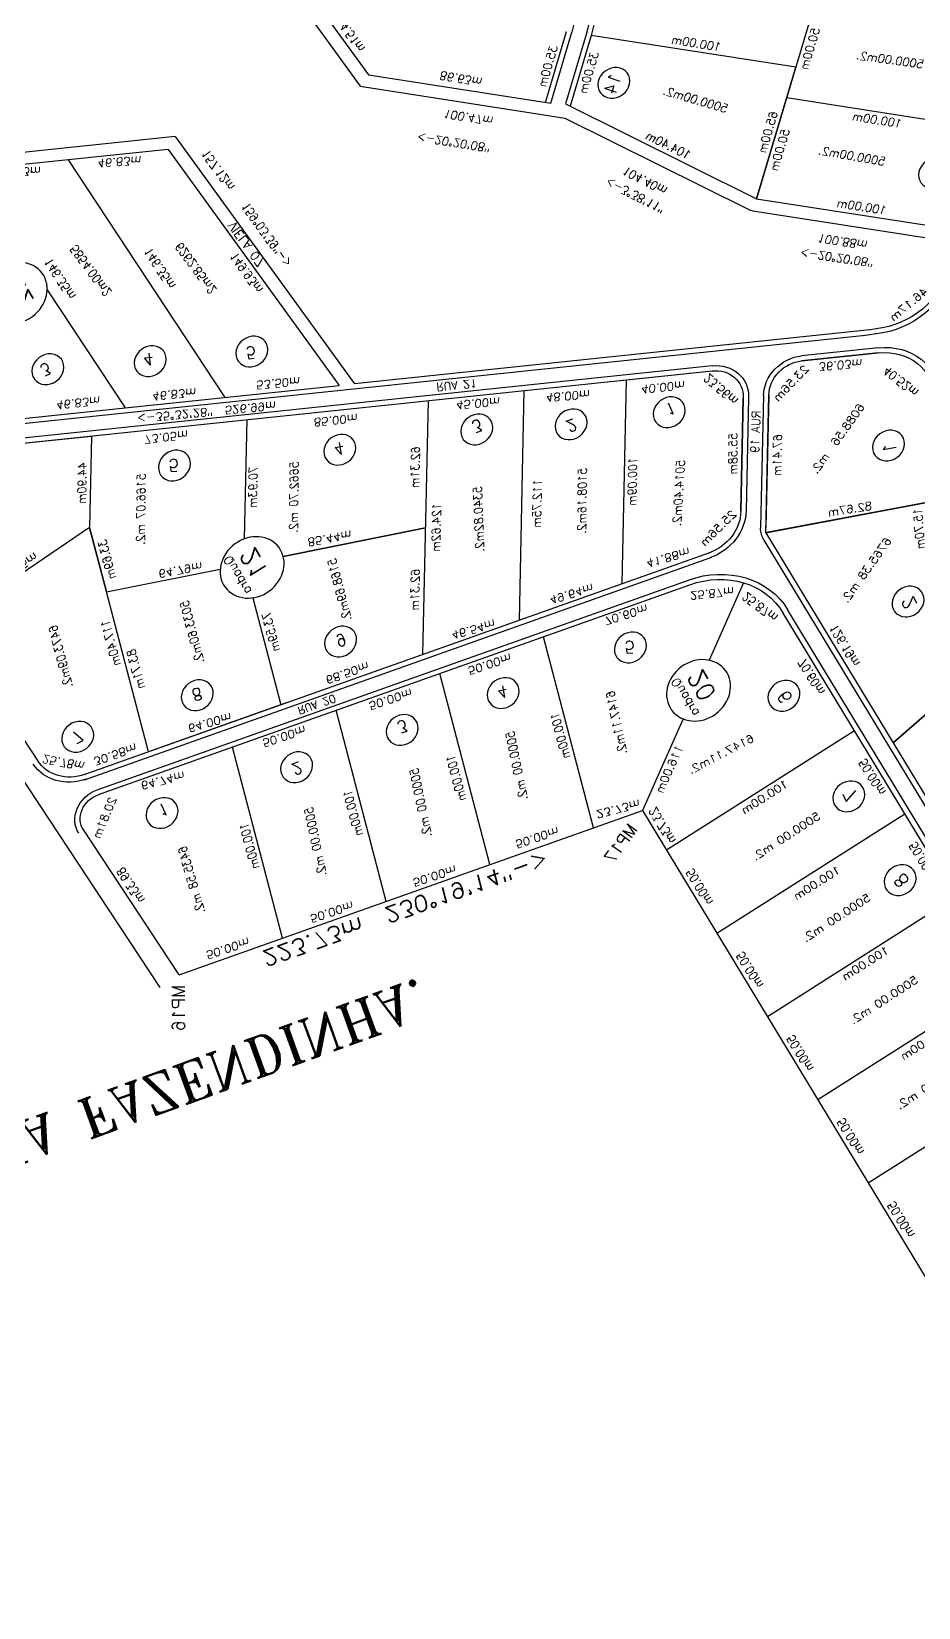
# Model space of a CAD drawing. Extents: x -23785941 to 8798891, y -8418521 to 21897894.
# Drawn here: x -3037335 to -2927597, y 4787501 to 4982479 of the extents above; entities that cross this region are included whole.
import ezdxf
from ezdxf.enums import TextEntityAlignment as Align

# ---------------------------------------------------------------- set-up
doc = ezdxf.new("R2010")
doc.units = 0
doc.header["$MEASUREMENT"] = 0
doc.header["$PDMODE"] = 34
doc.header["$PDSIZE"] = 1
doc.layers.get('0').update_dxf_attribs({"linetype": 'CONTINUOUS'})
for name, color, linetype in [('CALCADA', 3, 'CONTINUOUS'), ('REG60_100', 2, 'CONTINUOUS'), ('RUA', 1, 'CONTINUOUS'), ('TER_POLI', 5, 'CONTINUOUS'), ('VIEWPORT', 7, 'CONTINUOUS')]:
    doc.layers.add(name, color=color, linetype=linetype)
doc.styles.add('1_5MM', font='romans.shx', dxfattribs={"height": 6})
doc.styles.add('1MM', font='romans.shx', dxfattribs={"height": 4})
doc.styles.add('2MM', font='romans.shx', dxfattribs={"height": 8})
doc.styles.add('5MM', font='romans.shx', dxfattribs={"height": 20})

# ---------------------------------------------------------------- blocks, each defined once
blk = doc.blocks.new('A$C3D774E76')
for p, q in [((-23832.93, -1814.86), (-24236.51, -1833.28)), ((-24048.56, -1834.94), (-24045.05, -1912.03)), ((-23944.33, -1844.17), (-23844.97, -2129.89)), ((-23931.68, -1843.98), (-23837.96, -2113.49)), ((-24180.71, -2047.09), (-24315.36, -1847.12)), ((-24177.53, -2041.07), (-24308.34, -1846.8)), ((-24153.91, -1852.37), (-24027.54, -2039.93)), ((-24139.79, -1851.69), (-24082.25, -1937.08)), ((-24139.66, -1851.88), (-23919.69, -2178.56)), ((-23934.14, -1873.46), (-24013.17, -1900.94)), ((-23912.13, -1936.77), (-23934.14, -1873.46)), ((-23815.96, -1872.28), (-23910.42, -1905.13)), ((-24013.18, -1900.93), (-24045.01, -1912)), ((-24045.01, -1912), (-24013.19, -1900.93)), ((-24013.18, -1900.93), (-23987.86, -1948.13)), ((-24082.25, -1937.08), (-24045.01, -1912)), ((-23799.54, -1919.51), (-23893.99, -1952.35)), ((-23966.01, -1952.24), (-23913.14, -1933.86)), ((-24156.31, -1959.99), (-24083.67, -1956.67)), ((-23992.97, -1965.01), (-24041.49, -1997.69)), ((-23992.97, -1965.01), (-24041.49, -1997.69)), ((-23783.12, -1966.74), (-23877.57, -1999.58)), ((-23942.19, -2033.29), (-23973.85, -1974.25)), ((-23973.85, -1974.25), (-23942.19, -2033.29)), ((-23842.36, -1987.34), (-23877.57, -1999.58)), ((-24203.71, -2002.19), (-24057.51, -1995.52)), ((-23890.63, -1998.58), (-23994.01, -2068.19)), ((-23766.7, -2013.96), (-23861.15, -2046.81)), ((-23585.72, -2022.58), (-23577.78, -2122.26)), ((-23535.88, -2018.61), (-23527.94, -2118.29)), ((-23635.56, -2026.55), (-23627.62, -2126.23)), ((-23784.37, -2075.4), (-23758.9, -2036.37)), ((-23735.25, -2034.49), (-23727.3, -2134.17)), ((-23685.4, -2030.52), (-23677.46, -2130.2)), ((-24177.53, -2041.07), (-24027.54, -2039.93)), ((-23875.35, -2042.54), (-23968.88, -2105.52)), ((-24180.71, -2047.09), (-24023.49, -2045.9)), ((-23888.44, -2246.45), (-24023.49, -2045.9)), ((-23859.04, -2089.42), (-23942.07, -2145.33)), ((-23822.3, -2133.51), (-23800.72, -2100.44)), ((-23378.41, -2106.38), (-23797.68, -2139.78)), ((-24461.39, -2129.73), (-24145.04, -2127.33)), ((-24145.04, -2127.33), (-24077.79, -2185.46)), ((-23845.25, -2129.02), (-23845.25, -2129.02)), ((-24297.26, -2134.48), (-24147.25, -2133.34)), ((-24191.76, -2133.68), (-24147.25, -2133.34)), ((-24147.25, -2133.34), (-24079.82, -2191.63)), ((-23943.72, -2142.88), (-23919.69, -2178.56)), ((-23943.72, -2142.88), (-23919.69, -2178.56)), ((-23710.47, -2144.87), (-23611.61, -2137)), ((-23836.27, -2154.89), (-23710.47, -2144.87)), ((-23710.47, -2144.87), (-23715.3, -2196.37)), ((-23715.3, -2196.37), (-23710.47, -2144.87)), ((-23852.77, -2151.56), (-23898.89, -2182.62)), ((-23898.89, -2182.62), (-23852.77, -2151.56)), ((-23836.27, -2154.89), (-23892.43, -2192.71)), ((-23892.43, -2192.71), (-23838.44, -2156.36)), ((-23852.77, -2151.56), (-23852.77, -2151.57)), ((-23836.27, -2154.89), (-23796.11, -2227.54)), ((-23796.11, -2227.54), (-23836.1, -2155.19)), ((-23796.11, -2227.54), (-23836.1, -2155.19)), ((-24077.79, -2185.46), (-24069.37, -2192.73)), ((-24081.71, -2190), (-24104.6, -2216.48)), ((-24069.37, -2192.73), (-23974.91, -2235.07)), ((-24095.52, -2224.32), (-24072.63, -2197.84)), ((-24075.01, -2196.78), (-23977.36, -2240.54)), ((-23876.35, -2243.42), (-23896.49, -2213.52)), ((-23896.49, -2213.52), (-23876.35, -2243.42)), ((-24019.87, -2289.72), (-24095.52, -2224.32)), ((-23974.91, -2235.07), (-23973.42, -2235.98)), ((-24067.36, -2344.75), (-23977.34, -2240.52)), ((-23977.36, -2240.54), (-24019.87, -2289.72)), ((-23977.34, -2240.52), (-23899.74, -2307.6)), ((-23973.42, -2235.98), (-23895.82, -2303.06)), ((-23886.97, -2249.11), (-23888.78, -2245.85)), ((-23884.96, -2247.66), (-23885.46, -2246.92)), ((-23884.96, -2247.66), (-23885, -2247.59)), ((-23884.96, -2247.66), (-23884.96, -2247.66)), ((-23876.35, -2243.42), (-23876.35, -2243.42)), ((-23876.35, -2243.42), (-23876.35, -2243.42)), ((-24010.04, -2278.35), (-23934.39, -2343.74))]:
    blk.add_line(p, q)
for centre in [(-23961.96, -1851.95), (-23904.64, -1862.08), (-23942.61, -1906.2), (-23882.49, -1922.89), (-24123.22, -1939.11), (-24044.69, -1959.14), (-23921.09, -1972.27), (-23865.68, -1970.95), (-24095.31, -1978.23), (-24068.25, -2017.49), (-24000.74, -2023.11), (-23850.12, -2017.27), (-23967.3, -2077.98), (-23830.12, -2075.39), (-23940.61, -2113.41), (-23701.76, -2114.6), (-23651.41, -2110.83), (-23763.24, -2117.98), (-23915.65, -2152.08), (-23764.3, -2187.9), (-24068.93, -2219.85), (-23834.89, -2222.42), (-23933.58, -2311.66)]:
    blk.add_circle(centre, 7.5)
at = {"color": 5}
for centre in [(-24164.78, -1947.6), (-23978.8, -1960.08), (-23791.56, -2088.57)]:
    blk.add_circle(centre, 15, dxfattribs=at)
for centre, radius, start, end in [((-23921.1, -1840.31), 11.18, 92.61369, 199.1748), ((-23863.64, -2135.41), 19.47, 303.95425, 19.1748), ((-23907.26, -2170.19), 14.99, 213.95425, 303.95425), ((-23907.26, -2170.19), 14.99, 213.95425, 303.95425), ((-23884.06, -2205.14), 14.99, 123.95365, 213.95425), ((-23884.06, -2205.14), 14.99, 123.95365, 213.95425), ((-24141.37, -2184.69), 60.6, 270.43452, 319.1598), ((-23916.31, -2268.87), 35.37, 319.1597, 33.95425), ((-23853.69, -2228.16), 27.32, 213.95425, 298.94059), ((-23853.69, -2228.16), 27.32, 213.95425, 298.94059)]:
    blk.add_arc(centre, radius, start, end)
at = {"color": 0}
blk.add_arc((-23800.81, -2100.57), 39.33, 199.1748, 274.55612, dxfattribs=at)
for p in [(-23963.89, -1831.08), (-23922.11, -1829.17), (-23832.46, -1825.08), (-23944.19, -1844.57), (-23931.66, -1843.98), (-23758.9, -2036.37), (-23837.96, -2113.49), (-23797.68, -2139.78), (-24104.6, -2216.48), (-24095.52, -2224.32)]:
    blk.add_point(p)
at = {"layer": 'CALCADA'}
for p, q in [((-23942.1, -1842.93), (-23842.67, -2128.87)), ((-23934.03, -1844.84), (-23840.32, -2114.31)), ((-23887.43, -2243.49), (-24151.71, -1851)), ((-23921.79, -2179.94), (-24141.71, -1853.32)), ((-23378.21, -2108.87), (-23797.48, -2142.27)), ((-23710.67, -2142.38), (-23611.81, -2134.5)), ((-23833.85, -2152.19), (-23710.67, -2142.38)), ((-23897.49, -2184.69), (-23851.37, -2153.64)), ((-23893.83, -2190.64), (-23839.84, -2154.28)), ((-24079.82, -2191.63), (-24102.71, -2218.11)), ((-24097.42, -2222.69), (-24075.01, -2196.78)), ((-23878.43, -2244.82), (-23898.57, -2214.91)), ((-23885.46, -2246.92), (-23888.01, -2242.48))]:
    blk.add_line(p, q, dxfattribs=at)
for centre, radius, start, end in [((-23963.18, -1851.18), 22.61, 19.1748, 92.6113), ((-23963.18, -1851.18), 20.11, 19.1748, 92.6113), ((-23921.1, -1840.31), 13.68, 92.61369, 199.1748), ((-23800.81, -2100.57), 41.83, 199.1748, 274.55612), ((-23863.64, -2135.41), 21.97, 303.95425, 19.1748), ((-23832.86, -2164.65), 12.5, 94.5548, 123.95365), ((-23907.26, -2170.19), 17.49, 213.95425, 303.95425), ((-23884.06, -2205.14), 17.49, 123.95365, 213.95425), ((-24141.37, -2184.69), 51.1, 270.43452, 319.1598), ((-24141.37, -2184.69), 58.1, 270.43452, 319.1598), ((-23916.31, -2268.87), 37.87, 319.1597, 33.95425), ((-23853.69, -2228.16), 29.82, 213.95425, 298.94059)]:
    blk.add_arc(centre, radius, start, end, dxfattribs=at)
at = {"layer": 'RUA'}
blk.add_line((-23922.11, -1829.17), (-23921.61, -1829.15), dxfattribs=at)
at = {"layer": 'TER_POLI'}
for p, q in [((-24133.33, -1838.81), (-23963.89, -1831.08)), ((-23922.11, -1829.17), (-23832.46, -1825.08)), ((-23832.39, -1825.06), (-23758.9, -2036.37)), ((-23758.9, -2036.37), (-22256.08, -1916.65))]:
    blk.add_line(p, q, dxfattribs=at)
at = {"layer": 'VIEWPORT'}
for p in [(-23844.97, -2129.89), (-23852.77, -2151.56), (-23919.69, -2178.56), (-23897.49, -2184.69), (-23892.43, -2192.71), (-23896.49, -2213.52), (-23886.97, -2249.11), (-23876.35, -2243.42)]:
    blk.add_point(p, dxfattribs=at)
at = {"color": 1, "style": '1MM'}
blk.add_text('<-35%%d32\'28"  526.99m', height=4, rotation=304.55789, dxfattribs=at).set_placement((-24056.88, -1985.2), align=Align.MIDDLE)
at = {"attachment_point": 1}
for s, insert, char_height, width, rotation, style in [('\\Fromant.shx;SESMARIA FAZENDINHA.', (-23835.67, -1619.78), 20, 524.372, 288.75835, '5MM'), ('7', (-23959.46, -1849.2), 6, 5.989, 280.48305, '1_5MM'), ('1', (-23903.27, -1860.67), 6, 7.985, 283.21074, '1_5MM'), ('8', (-23941.08, -1903.28), 6, 7.32, 293.24965, '1_5MM'), ('2', (-23879.65, -1919.88), 6, 5.989, 287.97581, '1_5MM'), ('3', (-24121.47, -1935.4), 6, 5.323, 284.65544, '1_5MM'), ('5', (-24043.82, -1955.46), 6, 5.989, 307.24445, '1_5MM'), ('9', (-23919.47, -1969.81), 6, 4.658, 292.51314, '1_5MM'), ('3', (-23864.9, -1968.96), 6, 5.323, 289.83647, '1_5MM'), ('4', (-24095.35, -1974.56), 6, 5.989, 304.69664, '1_5MM'), ('5', (-24066.62, -2013.5), 6, 5.989, 303.13712, '1_5MM'), ('4', (-23999.81, -2019.8), 6, 5.989, 299.49214, '1_5MM'), ('4', (-23849.2, -2013.97), 6, 5.989, 299.49214, '1_5MM'), ('3', (-23966.53, -2076), 6, 5.323, 289.83647, '1_5MM'), ('5', (-23829.25, -2071.71), 6, 5.989, 307.24445, '1_5MM'), ('2', (-23937.78, -2110.4), 6, 5.989, 287.97581, '1_5MM'), ('6', (-23765.71, -2115.11), 6, 6.654, 3.06836, '1_5MM'), ('7', (-23705.33, -2113.17), 6, 6.654, 9.54022, '1_5MM'), ('8', (-23653.47, -2107.94), 6, 4.658, 355.12338, '1_5MM'), ('1', (-23914.28, -2150.67), 6, 7.985, 283.21074, '1_5MM'), ('2', (-23767.11, -2185.4), 6, 5.989, 8.92829, '1_5MM'), ('14', (-24074.7, -2221.39), 6, 11.198, 51.14381, '1_5MM'), ('1', (-23837.63, -2220.63), 6, 8.651, 22.56522, '1_5MM')]:
    blk.add_mtext(s, dxfattribs=dict(at, insert=insert, char_height=char_height, width=width, rotation=rotation, style=style))
at = {"color": 1, "attachment_point": 1}
for s, insert, char_height, width, rotation, style in [('MP16', (-23830.57, -1819.96), 6, 114.422, 32.60197, '1_5MM'), ('22', (-24172.33, -1945.99), 8, 20.682, 5.03393, '2MM'), ('21', (-23988.3, -1958.47), 8, 20.682, 5.03393, '2MM'), ('MP17', (-23758.35, -2028.08), 6, 197.378, 69.49536, '1_5MM'), ('20', (-23801.07, -2087.64), 8, 20.682, 5.03393, '2MM')]:
    blk.add_mtext(s, dxfattribs=dict(at, insert=insert, char_height=char_height, width=width, rotation=rotation, style=style))
at = {"color": 1, "char_height": 4, "attachment_point": 1, "rotation": 5.03393, "style": '1MM'}
for insert in [(-23991.17, -1951.69), (-23803.94, -2080.86)]:
    blk.add_mtext('Quadra', dxfattribs=dict(at, insert=insert))
at = {"insert": (-24127.79, -2042.14), "char_height": 4, "width": 603.212, "attachment_point": 1, "style": '1MM'}
blk.add_mtext('VIELA 07', dxfattribs=at)
at = {"layer": 'REG60_100', "style": '1MM'}
for s, rotation, p in [('89.33m', 2.62202, (-23884.31, -1831.44)), ('25.78m', 320.69432, (-23955.43, -1840.08)), ('20.81m', 55.89425, (-23920.36, -1840.26)), ('50.00m', 290.34506, (-23828.42, -1849.87)), ('30.58m', 289.1748, (-23943.13, -1860.87)), ('77.15m', 271.67362, (-24050.02, -1875.25)), ('64.74m', 295.82638, (-23917.76, -1871.15)), ('100.00m', 19.1748, (-23864.5, -1884.93)), ('117.40m', 19.1748, (-23990.91, -1888.96)), ('83.71m', 19.1748, (-23972.35, -1890.98)), ('50.00m', 290.34506, (-23811.71, -1897.16)), ('64.00m', 293.36373, (-23927.39, -1903.58)), ('33.69m', 19.1748, (-24026.65, -1909.8)), ('44.90m', 33.95147, (-24065.86, -1921.22)), ('50.00m', 290.34506, (-23898.98, -1926.72)), ('64.79m', 299.50967, (-23999.54, -1933.61)), ('100.00m', 19.1748, (-23846.51, -1931.1)), ('46.83m', 303.91346, (-24099.92, -1941.27)), ('50.00m', 290.34506, (-23795.25, -1943.91)), ('73.59m', 19.1748, (-23946.54, -1949.71)), ('73.05m', 303.02961, (-24058.93, -1963.85)), ('68.50m', 288.95952, (-23905.95, -1966.45)), ('146.35m', 2.6098, (-24157.06, -1967.55)), ('50.00m', 290.34506, (-23881.85, -1975.08)), ('46.83m', 304.37851, (-24074.14, -1978.27)), ('100.00m', 19.1748, (-23829.51, -1977.73)), ('46.83m', 306.93265, (-24213.57, -1981.4)), ('70.93m', 33.95425, (-24012.06, -1981.89)), ('85.44m', 298.92331, (-23967.06, -1995.98)), ('50.00m', 290.34506, (-23779.85, -1991.16)), ('146.35m', 2.6098, (-24130.91, -2006.4)), ('62.31m', 33.95425, (-23920.04, -2013.08)), ('46.83m', 305.65135, (-24187.11, -2020.43)), ('53.50m', 304.82332, (-24047.02, -2018.74)), ('46.54m', 292.86988, (-23885.46, -2023.66)), ('50.00m', 290.34506, (-23866.12, -2020.24)), ('85.00m', 303.95425, (-24014.07, -2029.7)), ('100.00m', 19.1748, (-23815.23, -2026.6)), ('23.73m', 294.37417, (-23766.91, -2028.06)), ('50.00m', 4.5548, (-23560.48, -2024.58)), ('50.00m', 4.5548, (-23510.64, -2020.61)), ('50.00m', 4.5548, (-23610.33, -2028.55)), ('149.93m', 0.43452, (-24102.6, -2036.5)), ('124.62m', 33.95425, (-23939.34, -2037.37)), ('23.73m', 4.5548, (-23746.76, -2039.42)), ('50.00m', 4.5548, (-23710.01, -2036.49)), ('50.00m', 4.5548, (-23660.17, -2032.52)), ('62.31m', 33.95425, (-23970.69, -2045.78)), ('116.00m', 56.97813, (-23768.06, -2057.23)), ('49.64m', 291.9037, (-23870.16, -2068.59)), ('100.00m', 94.5548, (-23627.6, -2076.08)), ('100.00m', 94.5548, (-23576.75, -2075.94)), ('100.00m', 94.5548, (-23727.29, -2084.02)), ('100.00m', 94.5548, (-23675.69, -2079.94)), ('45.00m', 304.84319, (-23977.58, -2085.6)), ('112.75m', 33.95425, (-23918.49, -2080.15)), ('70.60m', 291.84034, (-23844.95, -2082.69)), ('41.88m', 292.71458, (-23855.73, -2113.11)), ('48.00m', 305.3877, (-23953.15, -2120.03)), ('100.09m', 33.95425, (-23898.46, -2120.45)), ('25.87m', 303.65711, (-23827.42, -2119.44)), ('50.00m', 4.5548, (-23652.86, -2124.23)), ('25.87m', 345.3273, (-23807.16, -2132.96)), ('50.00m', 4.5548, (-23702.7, -2128.2)), ('44.51m', 0.43452, (-24169.48, -2137.51)), ('25.56m', 80.3189, (-23852.8, -2138.96)), ('70.60m', 4.5548, (-23762.81, -2132.99)), ('100.47m', 319.15972, (-24098.93, -2158.22)), ('40.00m', 303.95425, (-23927.72, -2156.72)), ('126.19m', 4.5548, (-23765.58, -2153.27)), ('86.63m', 319.82684, (-24117.13, -2165.88)), ('55.58m', 33.09063, (-23879.19, -2164.17)), ('23.56m', 348.95425, (-23909.24, -2176.83)), ('67.41m', 33.95369, (-23865.11, -2179.81)), ('82.67m', 120.57239, (-23820.46, -2191.4)), ('35.00m', 49.15286, (-24096.18, -2200.62)), ('104.40m', 336.45639, (-24018.75, -2205.01)), ('23.56m', 78.95397, (-23890.54, -2203.88)), ('35.00m', 49.15286, (-24081.05, -2213.7)), ('15.70m', 28.94258, (-23791.35, -2211.39)), ('104.40m', 155.85897, (-24026.64, -2222.84)), ('36.03m', 304.78083, (-23882.75, -2226.74)), ('40.52m', 346.4473, (-23857.47, -2243.86)), ('100.00m', 139.17647, (-24060.3, -2260.03)), ('65.00m', 49.1598, (-24001.64, -2262.51)), ('50.00m', 49.1598, (-23990.67, -2262.05)), ('100.88m', 318.535, (-23933.13, -2260.31)), ('46.17m', 86.55702, (-23887.27, -2267.34)), ('100.00m', 139.17702, (-23942.14, -2276.25)), ('50.00m', 49.1598, (-24023.37, -2299.88)), ('100.00m', 139.14258, (-23973.35, -2304.96))]:
    blk.add_text(s, height=4, rotation=rotation, dxfattribs=at).set_placement(p, align=Align.MIDDLE)
for s, rotation, p in [('6435.58 m2.', 18.12126, (-23866.84, -1857.89)), (' 6473.09m2.', 19.38875, (-24000.54, -1870.58)), ('5000.00 m2.', 22.07024, (-23844.55, -1912.71)), ('5033.60m2.', 19.38875, (-23969.19, -1924.06)), ('5166.07 m2.', 33.43796, (-24034.94, -1937.95)), ('5000.00 m2.', 22.07024, (-23828.56, -1961.13)), ('5168.69m2.', 19.38875, (-23941.63, -1988.63)), ('5662.70 m2.', 33.43796, (-23993.19, -1996.39)), ('5000.00 m2.', 22.07024, (-23814.55, -2005.66)), ('6147.11m2.', 22.07024, (-23801.91, -2053.19)), ('5340.82m2.', 30.70914, (-23927.82, -2057.41)), ('5000.00 m2.', 93.89114, (-23554.13, -2066.91)), ('5000.00 m2.', 93.89114, (-23603.58, -2072.79)), ('6147.11m2.', 100.10522, (-23755.1, -2079.26)), ('5000.00 m2.', 93.89114, (-23701.19, -2081.14)), ('5000.00 m2.', 93.89114, (-23652.11, -2077.55)), ('5108.16m2.', 33.43801, (-23903.61, -2099.51)), ('5014.40m2.', 36.10315, (-23877.25, -2136.43)), ('6765.38 m2.', 69.49536, (-23787.06, -2182.24)), ('6088.56  m2.', 69.49536, (-23850.28, -2206.92)), ('5000.00m2.', 146.53215, (-24035.12, -2242.37)), ('5000.00m2.', 140.18574, (-23963.77, -2284.06)), ('5000.00m2.', 138.22731, (-23991.86, -2323.57))]:
    blk.add_text(s, height=4, rotation=rotation, dxfattribs=at).set_placement(p, align=Align.BOTTOM_CENTER)
for s, p in [('5854.00m2', (-24150.99, -1984.03)), ('6262.85m2', (-24119.92, -2022.61))]:
    blk.add_text(s, height=4, dxfattribs=at).set_placement(p, align=Align.BOTTOM_CENTER)
at = {"layer": 'RUA'}
for s, height, rotation, style, p in [('223.73m  230%%d19\'14"-> ', 8, 289.1748, '2MM', (-23789.56, -1927.25)), ('157.12m', 4, 0.43444, '1MM', (-24153.75, -2053.62)), ('159%%d03\'39"->', 4, 0.43452, '1MM', (-24112.16, -2053.94)), ('<-20%%d20\'08"', 4, 319.15972, '1MM', (-24092.88, -2146.34)), ('<-3%%d38\'11"', 4, 336.45639, '1MM', (-24015.55, -2197.68)), ('<-20%%d20\'08"', 4, 318.535, '1MM', (-23928.18, -2254.01))]:
    blk.add_text(s, height=height, rotation=rotation, dxfattribs=dict(at, style=style)).set_placement(p, align=Align.MIDDLE)
at = {"layer": 'RUA', "char_height": 4, "width": 808.839, "attachment_point": 1, "style": '1_5MM'}
for s, insert, rotation in [('RUA 20', (-23903.39, -1937.9), 289.6504), ('RUA 21', (-23995.36, -2073.73), 304.56416), ('RUA 19', (-23891.06, -2182.5), 35.01969)]:
    blk.add_mtext(s, dxfattribs=dict(at, insert=insert, rotation=rotation))

msp = doc.modelspace()

# ---------------------------------------------------------------- block references
at = {"linetype": 'Continuous', "xscale": 240.4782668173248, "yscale": -275.6364145158877, "zscale": 240.4782668173248, "rotation": 306.4169145854838}
msp.add_blockref('A$C3D774E76', (-21555, -44868), dxfattribs=at)

doc.saveas('drawing.dxf')
